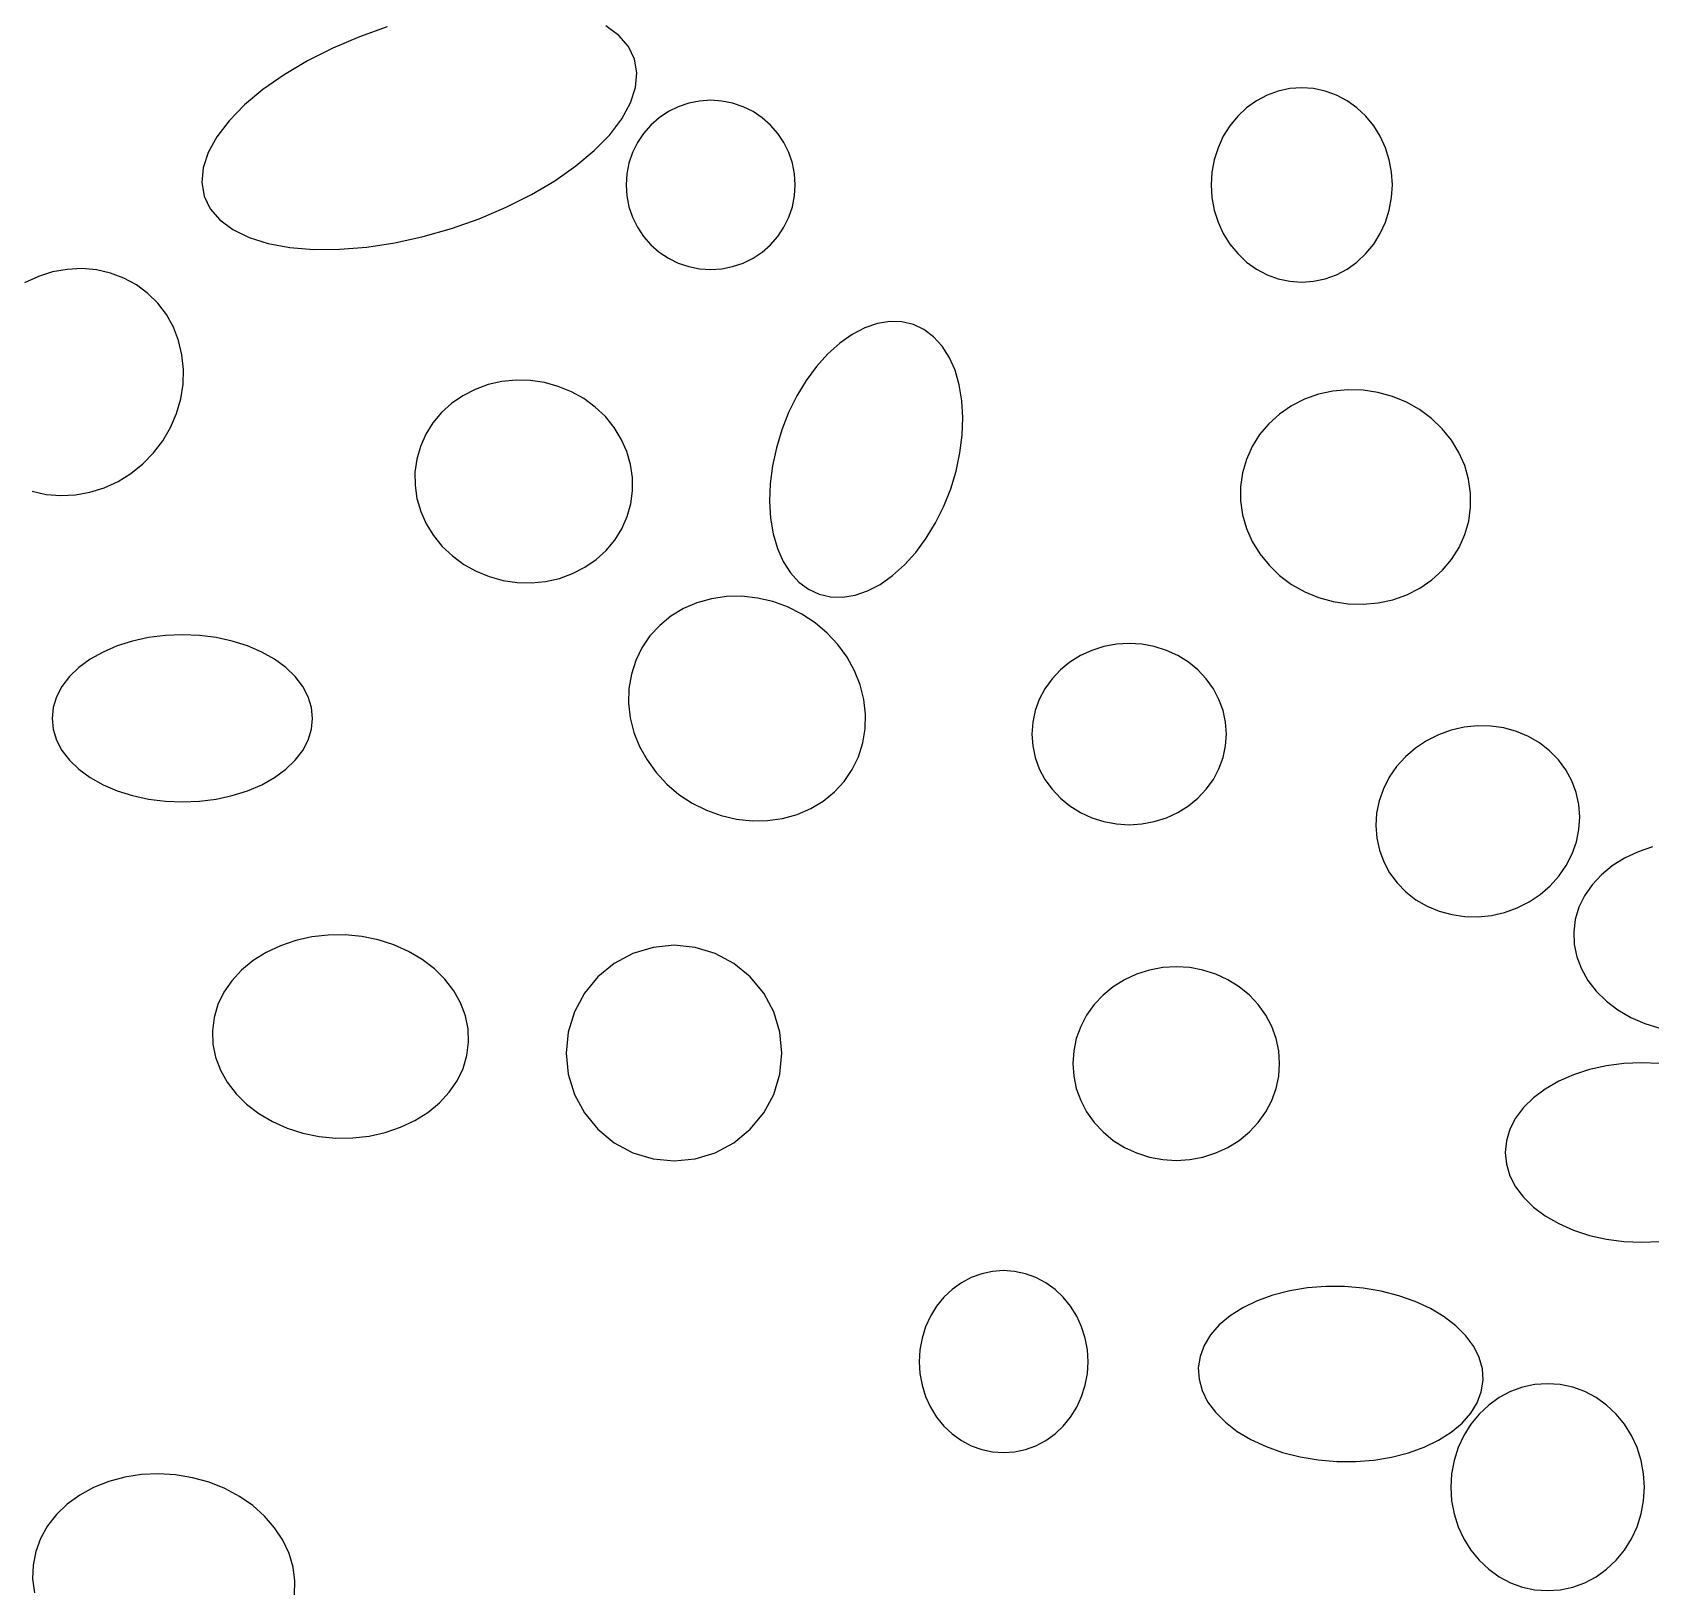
# Model space of a CAD drawing. Extents: x -1 to 217, y -22 to 302.
# Drawn here: x 134.44 to 144.26, y 44.23 to 53.69 of the extents above; entities that cross this region are included whole.
import ezdxf

# ---------------------------------------------------------------- set-up
doc = ezdxf.new("R2010")
doc.units = 0

msp = doc.modelspace()

# ---------------------------------------------------------------- linework, layer by layer
at = {"layer": 'CIRCLES'}
for p, q in [((138.2071, 48.14), (138.0843, 48.1027)), ((138.3348, 48.1525), (138.2071, 48.14)), ((138.4624, 48.14), (138.3348, 48.1525)), ((138.5852, 48.1027), (138.4624, 48.14)), ((137.9711, 48.0422), (137.8719, 47.9608)), ((138.0843, 48.1027), (137.9711, 48.0422)), ((138.6984, 48.0422), (138.5852, 48.1027)), ((138.7976, 47.9608), (138.6984, 48.0422)), ((137.8719, 47.9608), (137.7905, 47.8616)), ((138.879, 47.8616), (138.7976, 47.9608)), ((137.7905, 47.8616), (137.73, 47.7485)), ((138.9395, 47.7485), (138.879, 47.8616)), ((137.73, 47.7485), (137.6928, 47.6257)), ((138.9767, 47.6257), (138.9395, 47.7485)), ((137.6928, 47.6257), (137.6802, 47.498)), ((138.9893, 47.498), (138.9767, 47.6257)), ((137.6802, 47.498), (137.6928, 47.3703)), ((138.9767, 47.3703), (138.9893, 47.498)), ((137.6928, 47.3703), (137.73, 47.2475)), ((138.9395, 47.2475), (138.9767, 47.3703)), ((137.73, 47.2475), (137.7905, 47.1344)), ((138.879, 47.1344), (138.9395, 47.2475)), ((137.7905, 47.1344), (137.8719, 47.0352)), ((138.7976, 47.0352), (138.879, 47.1344)), ((137.8719, 47.0352), (137.9711, 46.9538)), ((137.9711, 46.9538), (138.0843, 46.8933)), ((138.5852, 46.8933), (138.6984, 46.9538)), ((138.6984, 46.9538), (138.7976, 47.0352)), ((138.0843, 46.8933), (138.2071, 46.856)), ((138.2071, 46.856), (138.3348, 46.8435)), ((138.3348, 46.8435), (138.4624, 46.856)), ((138.4624, 46.856), (138.5852, 46.8933))]:
    msp.add_line(p, q, dxfattribs=at)
at = {"layer": 'ELLIPSES'}
for p, q in [((138.0004, 53.6757), (137.9214, 53.734)), ((136.4254, 53.6678), (136.2628, 53.5988)), ((136.5943, 53.7273), (136.4254, 53.6678)), ((138.0587, 53.6078), (138.0004, 53.6757)), ((136.2628, 53.5988), (136.1092, 53.5216)), ((138.0953, 53.5315), (138.0587, 53.6078)), ((135.9672, 53.4374), (135.8393, 53.3477)), ((136.1092, 53.5216), (135.9672, 53.4374)), ((138.1096, 53.4481), (138.0953, 53.5315)), ((138.1012, 53.359), (138.1096, 53.4481)), ((135.8393, 53.3477), (135.7276, 53.254)), ((138.0704, 53.2658), (138.1012, 53.359)), ((142.0024, 53.3385), (141.9342, 53.3137)), ((142.0729, 53.3536), (142.0024, 53.3385)), ((142.1448, 53.3586), (142.0729, 53.3536)), ((142.2166, 53.3536), (142.1448, 53.3586)), ((142.2871, 53.3385), (142.2166, 53.3536)), ((142.3553, 53.3137), (142.2871, 53.3385)), ((135.7276, 53.254), (135.6341, 53.158)), ((138.0177, 53.17), (138.0704, 53.2658)), ((138.3604, 53.2431), (138.3001, 53.2134)), ((138.424, 53.2647), (138.3604, 53.2431)), ((138.4899, 53.2778), (138.424, 53.2647)), ((138.557, 53.2822), (138.4899, 53.2778)), ((138.6241, 53.2778), (138.557, 53.2822)), ((138.69, 53.2647), (138.6241, 53.2778)), ((138.7536, 53.2431), (138.69, 53.2647)), ((138.8139, 53.2134), (138.7536, 53.2431)), ((141.8697, 53.2796), (141.8098, 53.2367)), ((141.9342, 53.3137), (141.8697, 53.2796)), ((142.4198, 53.2796), (142.3553, 53.3137)), ((142.4797, 53.2367), (142.4198, 53.2796)), ((135.6341, 53.158), (135.5603, 53.0612)), ((137.944, 53.0732), (138.0177, 53.17)), ((138.2443, 53.176), (138.1938, 53.1317)), ((138.3001, 53.2134), (138.2443, 53.176)), ((138.8697, 53.176), (138.8139, 53.2134)), ((138.9202, 53.1317), (138.8697, 53.176)), ((141.7557, 53.1858), (141.7083, 53.1278)), ((141.8098, 53.2367), (141.7557, 53.1858)), ((142.5338, 53.1858), (142.4797, 53.2367)), ((142.5812, 53.1278), (142.5338, 53.1858)), ((135.5603, 53.0612), (135.5076, 52.9654)), ((137.8505, 52.9772), (137.944, 53.0732)), ((138.1495, 53.0812), (138.1121, 53.0254)), ((138.1938, 53.1317), (138.1495, 53.0812)), ((138.9645, 53.0812), (138.9202, 53.1317)), ((139.0019, 53.0254), (138.9645, 53.0812)), ((141.6683, 53.0636), (141.6365, 52.9943)), ((141.7083, 53.1278), (141.6683, 53.0636)), ((142.6212, 53.0636), (142.5812, 53.1278)), ((142.653, 52.9943), (142.6212, 53.0636)), ((135.5076, 52.9654), (135.4768, 52.8721)), ((137.7388, 52.8835), (137.8505, 52.9772)), ((138.0824, 52.9651), (138.0608, 52.9015)), ((138.1121, 53.0254), (138.0824, 52.9651)), ((139.0316, 52.9651), (139.0019, 53.0254)), ((139.0532, 52.9015), (139.0316, 52.9651)), ((141.6365, 52.9943), (141.6133, 52.9212)), ((142.6762, 52.9212), (142.653, 52.9943)), ((135.4768, 52.8721), (135.4685, 52.783)), ((137.6109, 52.7938), (137.7388, 52.8835)), ((138.0608, 52.9015), (138.0477, 52.8356)), ((139.0663, 52.8356), (139.0532, 52.9015)), ((141.5993, 52.8455), (141.5946, 52.7685)), ((141.6133, 52.9212), (141.5993, 52.8455)), ((142.6902, 52.8455), (142.6762, 52.9212)), ((142.6949, 52.7685), (142.6902, 52.8455)), ((135.4685, 52.783), (135.4827, 52.6996)), ((137.4689, 52.7096), (137.6109, 52.7938)), ((138.0477, 52.8356), (138.0433, 52.7685)), ((138.0433, 52.7685), (138.0477, 52.7014)), ((139.0707, 52.7685), (139.0663, 52.8356)), ((139.0663, 52.7014), (139.0707, 52.7685)), ((141.5946, 52.7685), (141.5993, 52.6915)), ((142.6902, 52.6915), (142.6949, 52.7685)), ((135.4827, 52.6996), (135.5193, 52.6234)), ((137.3153, 52.6324), (137.4689, 52.7096)), ((138.0477, 52.7014), (138.0608, 52.6355)), ((139.0532, 52.6355), (139.0663, 52.7014)), ((141.5993, 52.6915), (141.6133, 52.6158)), ((142.6762, 52.6158), (142.6902, 52.6915)), ((135.5193, 52.6234), (135.5776, 52.5555)), ((135.5776, 52.5555), (135.6567, 52.4972)), ((136.9838, 52.5039), (137.1527, 52.5634)), ((137.1527, 52.5634), (137.3153, 52.6324)), ((138.0608, 52.6355), (138.0824, 52.5719)), ((138.0824, 52.5719), (138.1121, 52.5116)), ((139.0019, 52.5116), (139.0316, 52.5719)), ((139.0316, 52.5719), (139.0532, 52.6355)), ((141.6133, 52.6158), (141.6365, 52.5427)), ((142.653, 52.5427), (142.6762, 52.6158)), ((135.6567, 52.4972), (135.7551, 52.4495)), ((136.6391, 52.4171), (136.8116, 52.4548)), ((136.8116, 52.4548), (136.9838, 52.5039)), ((138.1121, 52.5116), (138.1495, 52.4558)), ((138.1495, 52.4558), (138.1938, 52.4053)), ((138.9202, 52.4053), (138.9645, 52.4558)), ((138.9645, 52.4558), (139.0019, 52.5116)), ((141.6365, 52.5427), (141.6683, 52.4734)), ((141.6683, 52.4734), (141.7083, 52.4092)), ((142.5812, 52.4092), (142.6212, 52.4734)), ((142.6212, 52.4734), (142.653, 52.5427)), ((135.7551, 52.4495), (135.8712, 52.4132)), ((135.8712, 52.4132), (136.0031, 52.3889)), ((136.0031, 52.3889), (136.1483, 52.3771)), ((136.1483, 52.3771), (136.3046, 52.3779)), ((136.3046, 52.3779), (136.4691, 52.3913)), ((136.4691, 52.3913), (136.6391, 52.4171)), ((138.1938, 52.4053), (138.2443, 52.361)), ((138.2443, 52.361), (138.3001, 52.3236)), ((138.8139, 52.3236), (138.8697, 52.361)), ((138.8697, 52.361), (138.9202, 52.4053)), ((141.7083, 52.4092), (141.7557, 52.3512)), ((142.5338, 52.3512), (142.5812, 52.4092)), ((134.6514, 52.256), (134.5627, 52.24)), ((134.7405, 52.2602), (134.6514, 52.256)), ((134.8284, 52.2527), (134.7405, 52.2602)), ((138.3001, 52.3236), (138.3604, 52.2939)), ((138.3604, 52.2939), (138.424, 52.2723)), ((138.424, 52.2723), (138.4899, 52.2592)), ((138.4899, 52.2592), (138.557, 52.2548)), ((138.557, 52.2548), (138.6241, 52.2592)), ((138.6241, 52.2592), (138.69, 52.2723)), ((138.69, 52.2723), (138.7536, 52.2939)), ((138.7536, 52.2939), (138.8139, 52.3236)), ((141.7557, 52.3512), (141.8098, 52.3003)), ((141.8098, 52.3003), (141.8697, 52.2574)), ((141.8697, 52.2574), (141.9342, 52.2233)), ((142.3553, 52.2233), (142.4198, 52.2574)), ((142.4198, 52.2574), (142.4797, 52.3003)), ((142.4797, 52.3003), (142.5338, 52.3512)), ((134.476, 52.2125), (134.3927, 52.1741)), ((134.5627, 52.24), (134.476, 52.2125)), ((134.9138, 52.2335), (134.8284, 52.2527)), ((134.9951, 52.203), (134.9138, 52.2335)), ((135.071, 52.1617), (134.9951, 52.203)), ((135.1401, 52.1103), (135.071, 52.1617)), ((141.9342, 52.2233), (142.0024, 52.1985)), ((142.0024, 52.1985), (142.0729, 52.1834)), ((142.0729, 52.1834), (142.1448, 52.1784)), ((142.1448, 52.1784), (142.2166, 52.1834)), ((142.2166, 52.1834), (142.2871, 52.1985)), ((142.2871, 52.1985), (142.3553, 52.2233)), ((135.2012, 52.0496), (135.1401, 52.1103)), ((135.2534, 51.9808), (135.2012, 52.0496)), ((135.2957, 51.9049), (135.2534, 51.9808)), ((135.3274, 51.8234), (135.2957, 51.9049)), ((139.4926, 51.9009), (139.416, 51.8609)), ((139.5692, 51.9273), (139.4926, 51.9009)), ((139.6448, 51.9396), (139.5692, 51.9273)), ((139.7178, 51.9375), (139.6448, 51.9396)), ((139.7872, 51.9211), (139.7178, 51.9375)), ((139.8516, 51.8908), (139.7872, 51.9211)), ((139.9101, 51.8469), (139.8516, 51.8908)), ((135.348, 51.7375), (135.3274, 51.8234)), ((139.341, 51.8079), (139.2686, 51.7428)), ((139.416, 51.8609), (139.341, 51.8079)), ((139.9615, 51.7903), (139.9101, 51.8469)), ((140.0051, 51.7219), (139.9615, 51.7903)), ((135.357, 51.6488), (135.348, 51.7375)), ((139.2003, 51.6667), (139.1371, 51.581)), ((139.2686, 51.7428), (139.2003, 51.6667)), ((140.0401, 51.6429), (140.0051, 51.7219)), ((135.3544, 51.5587), (135.357, 51.6488)), ((137.2903, 51.575), (137.2068, 51.5562)), ((137.376, 51.5834), (137.2903, 51.575)), ((137.4626, 51.5813), (137.376, 51.5834)), ((137.5484, 51.5686), (137.4626, 51.5813)), ((137.6321, 51.5457), (137.5484, 51.5686)), ((139.1371, 51.581), (139.0801, 51.4871)), ((140.0658, 51.5547), (140.0401, 51.6429)), ((135.3403, 51.4689), (135.3544, 51.5587)), ((137.0523, 51.4889), (136.9839, 51.4416)), ((137.127, 51.5273), (137.0523, 51.4889)), ((137.2068, 51.5562), (137.127, 51.5273)), ((137.7123, 51.513), (137.6321, 51.5457)), ((137.7874, 51.4709), (137.7123, 51.513)), ((137.8564, 51.4202), (137.7874, 51.4709)), ((139.0801, 51.4871), (139.0303, 51.3866)), ((140.0819, 51.4587), (140.0658, 51.5547)), ((142.2458, 51.4973), (142.1613, 51.4671)), ((142.3342, 51.5168), (142.2458, 51.4973)), ((142.425, 51.5253), (142.3342, 51.5168)), ((142.5165, 51.5227), (142.425, 51.5253)), ((142.6073, 51.509), (142.5165, 51.5227)), ((142.6957, 51.4844), (142.6073, 51.509)), ((142.7803, 51.4494), (142.6957, 51.4844)), ((135.2782, 51.2959), (135.3147, 51.3808)), ((135.3147, 51.3808), (135.3403, 51.4689)), ((136.923, 51.3861), (136.8706, 51.3235)), ((136.9839, 51.4416), (136.923, 51.3861)), ((137.9179, 51.3617), (137.8564, 51.4202)), ((139.0303, 51.3866), (138.9886, 51.2812)), ((140.088, 51.3567), (140.0819, 51.4587)), ((142.0095, 51.3769), (141.9449, 51.3185)), ((142.0821, 51.4267), (142.0095, 51.3769)), ((142.1613, 51.4671), (142.0821, 51.4267)), ((142.8596, 51.4045), (142.7803, 51.4494)), ((142.9323, 51.3505), (142.8596, 51.4045)), ((135.2314, 51.2158), (135.2782, 51.2959)), ((136.8706, 51.3235), (136.8277, 51.2549)), ((137.9709, 51.2965), (137.9179, 51.3617)), ((138.0146, 51.2257), (137.9709, 51.2965)), ((138.9886, 51.2812), (138.9556, 51.1728)), ((140.0841, 51.2502), (140.088, 51.3567)), ((141.9449, 51.3185), (141.8892, 51.2525)), ((142.9971, 51.2884), (142.9323, 51.3505)), ((143.0529, 51.2192), (142.9971, 51.2884)), ((135.1751, 51.1418), (135.2314, 51.2158)), ((136.795, 51.1813), (136.773, 51.104)), ((136.8277, 51.2549), (136.795, 51.1813)), ((138.0481, 51.1505), (138.0146, 51.2257)), ((140.0703, 51.1413), (140.0841, 51.2502)), ((141.8436, 51.18), (141.8086, 51.1022)), ((141.8892, 51.2525), (141.8436, 51.18)), ((143.0987, 51.1441), (143.0529, 51.2192)), ((135.1103, 51.0751), (135.1751, 51.1418)), ((136.773, 51.104), (136.7622, 51.0245)), ((138.0709, 51.0722), (138.0481, 51.1505)), ((138.9556, 51.1728), (138.932, 51.0632)), ((140.0466, 51.0316), (140.0703, 51.1413)), ((141.8086, 51.1022), (141.785, 51.0206)), ((143.1339, 51.0643), (143.0987, 51.1441)), ((134.9596, 50.9681), (135.0381, 51.0168)), ((135.0381, 51.0168), (135.1103, 51.0751)), ((136.7622, 51.0245), (136.7626, 50.944)), ((138.0826, 50.9921), (138.0709, 51.0722)), ((138.0831, 50.9115), (138.0826, 50.9921)), ((138.932, 51.0632), (138.9182, 50.9542)), ((140.0137, 50.9232), (140.0466, 51.0316)), ((141.785, 51.0206), (141.7732, 50.9364)), ((143.1576, 50.9813), (143.1339, 51.0643)), ((143.1697, 50.8965), (143.1576, 50.9813)), ((134.4385, 50.9087), (134.5239, 50.8895)), ((134.5239, 50.8895), (134.6119, 50.882)), ((134.6119, 50.882), (134.7009, 50.8863)), ((134.7009, 50.8863), (134.7896, 50.9023)), ((134.7896, 50.9023), (134.8763, 50.9297)), ((134.8763, 50.9297), (134.9596, 50.9681)), ((136.7626, 50.944), (136.7744, 50.8638)), ((138.0722, 50.832), (138.0831, 50.9115)), ((138.9182, 50.9542), (138.9143, 50.8478)), ((139.972, 50.8179), (140.0137, 50.9232)), ((141.7732, 50.9364), (141.7733, 50.8512)), ((143.1698, 50.8112), (143.1697, 50.8965)), ((136.7744, 50.8638), (136.7972, 50.7855)), ((136.7972, 50.7855), (136.8307, 50.7103)), ((138.0502, 50.7547), (138.0722, 50.832)), ((138.9143, 50.8478), (138.9204, 50.7457)), ((139.9222, 50.7174), (139.972, 50.8179)), ((141.7733, 50.8512), (141.7853, 50.7663)), ((143.1579, 50.7271), (143.1698, 50.8112)), ((136.8307, 50.7103), (136.8744, 50.6395)), ((138.0175, 50.6811), (138.0502, 50.7547)), ((138.9204, 50.7457), (138.9365, 50.6497)), ((139.8652, 50.6234), (139.9222, 50.7174)), ((141.7853, 50.7663), (141.8091, 50.6833)), ((143.1343, 50.6454), (143.1579, 50.7271)), ((136.8744, 50.6395), (136.9274, 50.5743)), ((137.9223, 50.5499), (137.9746, 50.6125)), ((137.9746, 50.6125), (138.0175, 50.6811)), ((138.9365, 50.6497), (138.9622, 50.5615)), ((139.802, 50.5377), (139.8652, 50.6234)), ((141.8091, 50.6833), (141.8442, 50.6036)), ((141.8442, 50.6036), (141.8901, 50.5284)), ((143.0994, 50.5677), (143.1343, 50.6454)), ((136.9274, 50.5743), (136.9889, 50.5159)), ((136.9889, 50.5159), (137.0578, 50.4651)), ((137.793, 50.4471), (137.8614, 50.4944)), ((137.8614, 50.4944), (137.9223, 50.5499)), ((138.9622, 50.5615), (138.9972, 50.4825)), ((139.7337, 50.4617), (139.802, 50.5377)), ((141.8901, 50.5284), (141.9459, 50.4592)), ((142.9981, 50.4291), (143.0537, 50.4952)), ((143.0537, 50.4952), (143.0994, 50.5677)), ((137.0578, 50.4651), (137.133, 50.423)), ((137.133, 50.423), (137.2131, 50.3903)), ((137.2131, 50.3903), (137.2968, 50.3674)), ((137.6385, 50.3798), (137.7183, 50.4087)), ((137.7183, 50.4087), (137.793, 50.4471)), ((138.9972, 50.4825), (139.0408, 50.4141)), ((139.0408, 50.4141), (139.0922, 50.3575)), ((139.5863, 50.3436), (139.6613, 50.3966)), ((139.6613, 50.3966), (139.7337, 50.4617)), ((141.9459, 50.4592), (142.0106, 50.3971)), ((142.0106, 50.3971), (142.0833, 50.3431)), ((142.9334, 50.3707), (142.9981, 50.4291)), ((137.2968, 50.3674), (137.3827, 50.3547)), ((137.3827, 50.3547), (137.4693, 50.3526)), ((137.4693, 50.3526), (137.555, 50.361)), ((137.555, 50.361), (137.6385, 50.3798)), ((139.0922, 50.3575), (139.1507, 50.3137)), ((139.1507, 50.3137), (139.2151, 50.2833)), ((139.433, 50.2771), (139.5097, 50.3035)), ((139.5097, 50.3035), (139.5863, 50.3436)), ((142.0833, 50.3431), (142.1626, 50.2983)), ((142.1626, 50.2983), (142.2472, 50.2632)), ((142.7816, 50.2806), (142.8609, 50.3209)), ((142.8609, 50.3209), (142.9334, 50.3707)), ((138.3914, 50.1963), (138.3155, 50.1504)), ((138.4739, 50.2318), (138.3914, 50.1963)), ((138.5616, 50.2563), (138.4739, 50.2318)), ((138.6531, 50.2694), (138.5616, 50.2563)), ((138.7466, 50.2709), (138.6531, 50.2694)), ((138.8407, 50.2607), (138.7466, 50.2709)), ((138.9337, 50.239), (138.8407, 50.2607)), ((139.024, 50.2062), (138.9337, 50.239)), ((139.1101, 50.1629), (139.024, 50.2062)), ((139.2151, 50.2833), (139.2845, 50.2669)), ((139.2845, 50.2669), (139.3575, 50.2649)), ((139.3575, 50.2649), (139.433, 50.2771)), ((142.2472, 50.2632), (142.3357, 50.2386)), ((142.3357, 50.2386), (142.4264, 50.2249)), ((142.4264, 50.2249), (142.518, 50.2223)), ((142.518, 50.2223), (142.6087, 50.2308)), ((142.6087, 50.2308), (142.6971, 50.2504)), ((142.6971, 50.2504), (142.7816, 50.2806)), ((138.3155, 50.1504), (138.2475, 50.0948)), ((139.1906, 50.1097), (139.1101, 50.1629)), ((139.2639, 50.0476), (139.1906, 50.1097)), ((135.0476, 49.999), (134.9548, 49.9696)), ((135.1456, 50.0203), (135.0476, 49.999)), ((135.247, 50.0333), (135.1456, 50.0203)), ((135.3502, 50.0376), (135.247, 50.0333)), ((135.4535, 50.0333), (135.3502, 50.0376)), ((135.5549, 50.0203), (135.4535, 50.0333)), ((135.6529, 49.999), (135.5549, 50.0203)), ((135.7457, 49.9696), (135.6529, 49.999)), ((138.1885, 50.0307), (138.1397, 49.959)), ((138.2475, 50.0948), (138.1885, 50.0307)), ((139.329, 49.9777), (139.2639, 50.0476)), ((134.8688, 49.9327), (134.791, 49.889)), ((134.9548, 49.9696), (134.8688, 49.9327)), ((135.8317, 49.9327), (135.7457, 49.9696)), ((135.9095, 49.889), (135.8317, 49.9327)), ((138.1397, 49.959), (138.1017, 49.8809)), ((139.3846, 49.9011), (139.329, 49.9777)), ((139.4298, 49.8192), (139.3846, 49.9011)), ((140.8019, 49.9112), (140.7377, 49.8712)), ((140.8712, 49.943), (140.8019, 49.9112)), ((140.9443, 49.9662), (140.8712, 49.943)), ((141.02, 49.9802), (140.9443, 49.9662)), ((141.097, 49.9849), (141.02, 49.9802)), ((141.174, 49.9802), (141.097, 49.9849)), ((141.2497, 49.9662), (141.174, 49.9802)), ((141.3228, 49.943), (141.2497, 49.9662)), ((141.3921, 49.9112), (141.3228, 49.943)), ((141.4563, 49.8712), (141.3921, 49.9112)), ((134.7228, 49.839), (134.6653, 49.7838)), ((134.791, 49.889), (134.7228, 49.839)), ((135.9777, 49.839), (135.9095, 49.889)), ((136.0352, 49.7838), (135.9777, 49.839)), ((138.1017, 49.8809), (138.0754, 49.7979)), ((139.4639, 49.7334), (139.4298, 49.8192)), ((140.6797, 49.8238), (140.6288, 49.7697)), ((140.7377, 49.8712), (140.6797, 49.8238)), ((141.5143, 49.8238), (141.4563, 49.8712)), ((141.5652, 49.7697), (141.5143, 49.8238)), ((134.6196, 49.7243), (134.5863, 49.6614)), ((134.6653, 49.7838), (134.6196, 49.7243)), ((136.0809, 49.7243), (136.0352, 49.7838)), ((136.1142, 49.6614), (136.0809, 49.7243)), ((138.061, 49.7113), (138.0589, 49.6226)), ((138.0754, 49.7979), (138.061, 49.7113)), ((139.4862, 49.6451), (139.4639, 49.7334)), ((140.5859, 49.7098), (140.5518, 49.6453)), ((140.6288, 49.7697), (140.5859, 49.7098)), ((141.6081, 49.7098), (141.5652, 49.7697)), ((141.6422, 49.6453), (141.6081, 49.7098)), ((134.5863, 49.6614), (134.5661, 49.5963)), ((136.1344, 49.5963), (136.1142, 49.6614)), ((138.0589, 49.6226), (138.0691, 49.5334)), ((139.4964, 49.5558), (139.4862, 49.6451)), ((140.5518, 49.6453), (140.527, 49.5771)), ((141.667, 49.5771), (141.6422, 49.6453)), ((134.5661, 49.5963), (134.5594, 49.53)), ((134.5594, 49.53), (134.5661, 49.4637)), ((136.1411, 49.53), (136.1344, 49.5963)), ((136.1344, 49.4637), (136.1411, 49.53)), ((138.0691, 49.5334), (138.0914, 49.445)), ((139.4943, 49.4671), (139.4964, 49.5558)), ((140.5119, 49.5066), (140.5069, 49.4348)), ((140.527, 49.5771), (140.5119, 49.5066)), ((141.6821, 49.5066), (141.667, 49.5771)), ((141.6871, 49.4348), (141.6821, 49.5066)), ((134.5661, 49.4637), (134.5863, 49.3986)), ((136.1142, 49.3986), (136.1344, 49.4637)), ((138.0914, 49.445), (138.1255, 49.3592)), ((139.4799, 49.3805), (139.4943, 49.4671)), ((140.5069, 49.4348), (140.5119, 49.3629)), ((141.6821, 49.3629), (141.6871, 49.4348)), ((142.9743, 49.4308), (142.9018, 49.3942)), ((143.0509, 49.4583), (142.9743, 49.4308)), ((143.1302, 49.4765), (143.0509, 49.4583)), ((143.211, 49.4848), (143.1302, 49.4765)), ((143.2919, 49.4832), (143.211, 49.4848)), ((143.3713, 49.4718), (143.2919, 49.4832)), ((143.4481, 49.4506), (143.3713, 49.4718)), ((143.5208, 49.4201), (143.4481, 49.4506)), ((143.5883, 49.3808), (143.5208, 49.4201)), ((134.5863, 49.3986), (134.6196, 49.3357)), ((134.6196, 49.3357), (134.6653, 49.2762)), ((136.0352, 49.2762), (136.0809, 49.3357)), ((136.0809, 49.3357), (136.1142, 49.3986)), ((138.1255, 49.3592), (138.1707, 49.2773)), ((139.4536, 49.2975), (139.4799, 49.3805)), ((140.5119, 49.3629), (140.527, 49.2924)), ((141.667, 49.2924), (141.6821, 49.3629)), ((142.8346, 49.3492), (142.7739, 49.2967)), ((142.9018, 49.3942), (142.8346, 49.3492)), ((143.6494, 49.3334), (143.5883, 49.3808)), ((143.703, 49.2786), (143.6494, 49.3334)), ((134.6653, 49.2762), (134.7228, 49.221)), ((134.7228, 49.221), (134.791, 49.171)), ((135.9095, 49.171), (135.9777, 49.221)), ((135.9777, 49.221), (136.0352, 49.2762)), ((138.1707, 49.2773), (138.2263, 49.2007)), ((139.3668, 49.1477), (139.4156, 49.2194)), ((139.4156, 49.2194), (139.4536, 49.2975)), ((140.527, 49.2924), (140.5518, 49.2242)), ((140.5518, 49.2242), (140.5859, 49.1597)), ((141.6081, 49.1597), (141.6422, 49.2242)), ((141.6422, 49.2242), (141.667, 49.2924)), ((142.7207, 49.2374), (142.6759, 49.1725)), ((142.7739, 49.2967), (142.7207, 49.2374)), ((143.7482, 49.2174), (143.703, 49.2786)), ((143.7842, 49.1509), (143.7482, 49.2174)), ((134.791, 49.171), (134.8688, 49.1273)), ((134.8688, 49.1273), (134.9548, 49.0904)), ((135.7457, 49.0904), (135.8317, 49.1273)), ((135.8317, 49.1273), (135.9095, 49.171)), ((138.2263, 49.2007), (138.2914, 49.1308)), ((138.2914, 49.1308), (138.3647, 49.0687)), ((139.3078, 49.0836), (139.3668, 49.1477)), ((140.5859, 49.1597), (140.6288, 49.0998)), ((141.5652, 49.0998), (141.6081, 49.1597)), ((142.6759, 49.1725), (142.6404, 49.103)), ((143.8105, 49.0802), (143.7842, 49.1509)), ((134.9548, 49.0904), (135.0476, 49.061)), ((135.0476, 49.061), (135.1456, 49.0397)), ((135.1456, 49.0397), (135.247, 49.0267)), ((135.247, 49.0267), (135.3502, 49.0224)), ((135.3502, 49.0224), (135.4535, 49.0267)), ((135.4535, 49.0267), (135.5549, 49.0397)), ((135.5549, 49.0397), (135.6529, 49.061)), ((135.6529, 49.061), (135.7457, 49.0904)), ((138.3647, 49.0687), (138.4452, 49.0156)), ((138.4452, 49.0156), (138.5313, 48.9722)), ((139.1639, 48.9822), (139.2398, 49.0281)), ((139.2398, 49.0281), (139.3078, 49.0836)), ((140.6288, 49.0998), (140.6797, 49.0457)), ((140.6797, 49.0457), (140.7377, 48.9983)), ((141.4563, 48.9983), (141.5143, 49.0457)), ((141.5143, 49.0457), (141.5652, 49.0998)), ((142.6146, 49.0301), (142.599, 48.955)), ((142.6404, 49.103), (142.6146, 49.0301)), ((143.8265, 49.0065), (143.8105, 49.0802)), ((138.5313, 48.9722), (138.6216, 48.9394)), ((138.6216, 48.9394), (138.7146, 48.9177)), ((138.7146, 48.9177), (138.8087, 48.9075)), ((138.9022, 48.909), (138.9937, 48.9221)), ((138.9937, 48.9221), (139.0814, 48.9466)), ((139.0814, 48.9466), (139.1639, 48.9822)), ((140.7377, 48.9983), (140.8019, 48.9583)), ((140.8019, 48.9583), (140.8712, 48.9265)), ((140.8712, 48.9265), (140.9443, 48.9033)), ((141.2497, 48.9033), (141.3228, 48.9265)), ((141.3228, 48.9265), (141.3921, 48.9583)), ((141.3921, 48.9583), (141.4563, 48.9983)), ((142.599, 48.955), (142.594, 48.8791)), ((143.8321, 48.931), (143.8265, 49.0065)), ((143.8271, 48.8551), (143.8321, 48.931)), ((138.8087, 48.9075), (138.9022, 48.909)), ((140.9443, 48.9033), (141.02, 48.8893)), ((141.02, 48.8893), (141.097, 48.8846)), ((141.097, 48.8846), (141.174, 48.8893)), ((141.174, 48.8893), (141.2497, 48.9033)), ((142.594, 48.8791), (142.5996, 48.8037)), ((143.8115, 48.7801), (143.8271, 48.8551)), ((142.5996, 48.8037), (142.6156, 48.73)), ((142.6156, 48.73), (142.6419, 48.6592)), ((143.7858, 48.7072), (143.8115, 48.7801)), ((144.1865, 48.7207), (144.1044, 48.682)), ((144.2746, 48.7505), (144.1865, 48.7207)), ((142.6419, 48.6592), (142.678, 48.5927)), ((143.7054, 48.5727), (143.7502, 48.6377)), ((143.7502, 48.6377), (143.7858, 48.7072)), ((144.0296, 48.635), (143.9634, 48.5807)), ((144.1044, 48.682), (144.0296, 48.635)), ((142.678, 48.5927), (142.7232, 48.5316)), ((142.7232, 48.5316), (142.7768, 48.4768)), ((143.6522, 48.5135), (143.7054, 48.5727)), ((143.9634, 48.5807), (143.907, 48.5199)), ((142.7768, 48.4768), (142.8378, 48.4293)), ((142.8378, 48.4293), (142.9053, 48.39)), ((143.5243, 48.416), (143.5915, 48.4609)), ((143.5915, 48.4609), (143.6522, 48.5135)), ((143.8613, 48.4536), (143.8271, 48.383)), ((143.907, 48.5199), (143.8613, 48.4536)), ((142.9053, 48.39), (142.978, 48.3595)), ((142.978, 48.3595), (143.0548, 48.3384)), ((143.0548, 48.3384), (143.1343, 48.3269)), ((143.1343, 48.3269), (143.2151, 48.3253)), ((143.2151, 48.3253), (143.2959, 48.3337)), ((143.2959, 48.3337), (143.3752, 48.3518)), ((143.3752, 48.3518), (143.4518, 48.3794)), ((143.4518, 48.3794), (143.5243, 48.416)), ((143.8271, 48.383), (143.805, 48.3093)), ((143.805, 48.3093), (143.7954, 48.2337)), ((143.7954, 48.2337), (143.7984, 48.1576)), ((135.9452, 48.15), (135.8585, 48.109)), ((136.038, 48.1816), (135.9452, 48.15)), ((136.1356, 48.2032), (136.038, 48.1816)), ((136.2361, 48.2144), (136.1356, 48.2032)), ((136.3378, 48.2151), (136.2361, 48.2144)), ((136.4391, 48.2052), (136.3378, 48.2151)), ((136.5382, 48.185), (136.4391, 48.2052)), ((136.6334, 48.1548), (136.5382, 48.185)), ((136.7231, 48.115), (136.6334, 48.1548)), ((143.7984, 48.1576), (143.8139, 48.0822)), ((135.7797, 48.0593), (135.7098, 48.0017)), ((135.8585, 48.109), (135.7797, 48.0593)), ((136.8056, 48.0664), (136.7231, 48.115)), ((136.8798, 48.0098), (136.8056, 48.0664)), ((143.8139, 48.0822), (143.8418, 48.0089)), ((135.6503, 47.9372), (135.602, 47.8669)), ((135.7098, 48.0017), (135.6503, 47.9372)), ((136.9441, 47.9461), (136.8798, 48.0098)), ((136.9976, 47.8765), (136.9441, 47.9461)), ((141.0689, 47.9434), (141.0006, 47.9007)), ((141.1425, 47.9774), (141.0689, 47.9434)), ((141.2203, 48.0021), (141.1425, 47.9774)), ((141.3008, 48.0171), (141.2203, 48.0021)), ((141.3828, 48.0222), (141.3008, 48.0171)), ((141.4647, 48.0171), (141.3828, 48.0222)), ((141.5452, 48.0021), (141.4647, 48.0171)), ((141.623, 47.9774), (141.5452, 48.0021)), ((141.6966, 47.9434), (141.623, 47.9774)), ((141.7649, 47.9007), (141.6966, 47.9434)), ((143.8418, 48.0089), (143.8815, 47.9389)), ((143.8815, 47.9389), (143.9324, 47.8733)), ((135.602, 47.8669), (135.5659, 47.7921)), ((137.0394, 47.8022), (136.9976, 47.8765)), ((140.9388, 47.85), (140.8847, 47.7922)), ((141.0006, 47.9007), (140.9388, 47.85)), ((141.8267, 47.85), (141.7649, 47.9007)), ((141.8808, 47.7922), (141.8267, 47.85)), ((143.9324, 47.8733), (143.9936, 47.8134)), ((135.5659, 47.7921), (135.5425, 47.7139)), ((137.0686, 47.7244), (137.0394, 47.8022)), ((140.8847, 47.7922), (140.8391, 47.7283)), ((141.9264, 47.7283), (141.8808, 47.7922)), ((143.9936, 47.8134), (144.064, 47.7601)), ((144.064, 47.7601), (144.1424, 47.7143)), ((135.5425, 47.7139), (135.5322, 47.6337)), ((137.0849, 47.6444), (137.0686, 47.7244)), ((137.088, 47.5636), (137.0849, 47.6444)), ((140.8028, 47.6594), (140.7764, 47.5866)), ((140.8391, 47.7283), (140.8028, 47.6594)), ((141.9627, 47.6594), (141.9264, 47.7283)), ((141.9891, 47.5866), (141.9627, 47.6594)), ((144.1424, 47.7143), (144.2275, 47.6769)), ((144.2275, 47.6769), (144.3179, 47.6485)), ((135.5322, 47.6337), (135.5352, 47.553)), ((135.5352, 47.553), (135.5515, 47.473)), ((137.0777, 47.4835), (137.088, 47.5636)), ((140.7764, 47.5866), (140.7603, 47.5112)), ((142.0052, 47.5112), (141.9891, 47.5866)), ((135.5515, 47.473), (135.5808, 47.3952)), ((137.0543, 47.4053), (137.0777, 47.4835)), ((140.7603, 47.5112), (140.755, 47.4345)), ((142.0105, 47.4345), (142.0052, 47.5112)), ((135.5808, 47.3952), (135.6225, 47.3208)), ((137.0181, 47.3304), (137.0543, 47.4053)), ((140.755, 47.4345), (140.7603, 47.3578)), ((140.7603, 47.3578), (140.7764, 47.2824)), ((141.9891, 47.2824), (142.0052, 47.3578)), ((142.0052, 47.3578), (142.0105, 47.4345)), ((143.7942, 47.3665), (143.7041, 47.3269)), ((143.8914, 47.398), (143.7942, 47.3665)), ((143.994, 47.4209), (143.8914, 47.398)), ((144.1003, 47.4348), (143.994, 47.4209)), ((144.2085, 47.4395), (144.1003, 47.4348)), ((144.3167, 47.4348), (144.2085, 47.4395)), ((135.6225, 47.3208), (135.676, 47.2512)), ((135.676, 47.2512), (135.7404, 47.1876)), ((136.9103, 47.1956), (136.9699, 47.2601)), ((136.9699, 47.2601), (137.0181, 47.3304)), ((140.7764, 47.2824), (140.8028, 47.2096)), ((141.9627, 47.2096), (141.9891, 47.2824)), ((143.6226, 47.2799), (143.5511, 47.2264)), ((143.7041, 47.3269), (143.6226, 47.2799)), ((135.7404, 47.1876), (135.8145, 47.131)), ((136.8405, 47.138), (136.9103, 47.1956)), ((140.8028, 47.2096), (140.8391, 47.1407)), ((141.9264, 47.1407), (141.9627, 47.2096)), ((143.4909, 47.1671), (143.443, 47.1032)), ((143.5511, 47.2264), (143.4909, 47.1671)), ((135.8145, 47.131), (135.8971, 47.0824)), ((135.8971, 47.0824), (135.9867, 47.0426)), ((136.675, 47.0473), (136.7616, 47.0883)), ((136.7616, 47.0883), (136.8405, 47.138)), ((140.8391, 47.1407), (140.8847, 47.0768)), ((140.8847, 47.0768), (140.9388, 47.019)), ((141.8267, 47.019), (141.8808, 47.0768)), ((141.8808, 47.0768), (141.9264, 47.1407)), ((143.443, 47.1032), (143.4081, 47.0357)), ((135.9867, 47.0426), (136.0819, 47.0123)), ((136.0819, 47.0123), (136.181, 46.9921)), ((136.181, 46.9921), (136.2823, 46.9822)), ((136.2823, 46.9822), (136.3841, 46.9829)), ((136.3841, 46.9829), (136.4846, 46.9942)), ((136.4846, 46.9942), (136.5821, 47.0158)), ((136.5821, 47.0158), (136.675, 47.0473)), ((140.9388, 47.019), (141.0006, 46.9683)), ((141.0006, 46.9683), (141.0689, 46.9256)), ((141.6966, 46.9256), (141.7649, 46.9683)), ((141.7649, 46.9683), (141.8267, 47.019)), ((143.387, 46.9659), (143.3799, 46.8948)), ((143.4081, 47.0357), (143.387, 46.9659)), ((141.0689, 46.9256), (141.1425, 46.8916)), ((141.1425, 46.8916), (141.2203, 46.8669)), ((141.2203, 46.8669), (141.3008, 46.8519)), ((141.4647, 46.8519), (141.5452, 46.8669)), ((141.5452, 46.8669), (141.623, 46.8916)), ((141.623, 46.8916), (141.6966, 46.9256)), ((143.3799, 46.8948), (143.387, 46.8236)), ((141.3008, 46.8519), (141.3828, 46.8468)), ((141.3828, 46.8468), (141.4647, 46.8519)), ((143.387, 46.8236), (143.4081, 46.7538)), ((143.4081, 46.7538), (143.443, 46.6863)), ((143.443, 46.6863), (143.4909, 46.6224)), ((143.4909, 46.6224), (143.5511, 46.5631)), ((143.5511, 46.5631), (143.6226, 46.5096)), ((143.6226, 46.5096), (143.7041, 46.4626)), ((143.7041, 46.4626), (143.7942, 46.423)), ((143.7942, 46.423), (143.8914, 46.3915)), ((143.8914, 46.3915), (143.994, 46.3686)), ((143.994, 46.3686), (144.1003, 46.3547)), ((144.1003, 46.3547), (144.2085, 46.35)), ((144.2085, 46.35), (144.3167, 46.3547)), ((140.2681, 46.1725), (140.2023, 46.1584)), ((140.335, 46.1772), (140.2681, 46.1725)), ((140.4019, 46.1725), (140.335, 46.1772)), ((140.4677, 46.1584), (140.4019, 46.1725)), ((140.0787, 46.1032), (140.0229, 46.0631)), ((140.1388, 46.1352), (140.0787, 46.1032)), ((140.2023, 46.1584), (140.1388, 46.1352)), ((140.5312, 46.1352), (140.4677, 46.1584)), ((140.5913, 46.1032), (140.5312, 46.1352)), ((140.6471, 46.0631), (140.5913, 46.1032)), ((142.1798, 46.072), (142.0718, 46.0544)), ((142.2913, 46.0806), (142.1798, 46.072)), ((142.4043, 46.0802), (142.2913, 46.0806)), ((142.5169, 46.0707), (142.4043, 46.0802)), ((142.6272, 46.0522), (142.5169, 46.0707)), ((139.9725, 46.0154), (139.9283, 45.9611)), ((140.0229, 46.0631), (139.9725, 46.0154)), ((140.6975, 46.0154), (140.6471, 46.0631)), ((140.7417, 45.9611), (140.6975, 46.0154)), ((141.8734, 45.9938), (141.7864, 45.9517)), ((141.9691, 46.0282), (141.8734, 45.9938)), ((142.0718, 46.0544), (141.9691, 46.0282)), ((142.7332, 46.0252), (142.6272, 46.0522)), ((142.8333, 45.99), (142.7332, 46.0252)), ((142.9256, 45.9473), (142.8333, 45.99)), ((139.891, 45.901), (139.8614, 45.8362)), ((139.9283, 45.9611), (139.891, 45.901)), ((140.779, 45.901), (140.7417, 45.9611)), ((140.8086, 45.8362), (140.779, 45.901)), ((141.7095, 45.9028), (141.6442, 45.8479)), ((141.7864, 45.9517), (141.7095, 45.9028)), ((143.0085, 45.8978), (142.9256, 45.9473)), ((143.0808, 45.8423), (143.0085, 45.8978)), ((139.8614, 45.8362), (139.8398, 45.7677)), ((140.8302, 45.7677), (140.8086, 45.8362)), ((141.5914, 45.7879), (141.5522, 45.7237)), ((141.6442, 45.8479), (141.5914, 45.7879)), ((143.141, 45.7818), (143.0808, 45.8423)), ((143.1883, 45.7174), (143.141, 45.7818)), ((139.8267, 45.6969), (139.8223, 45.6247)), ((139.8398, 45.7677), (139.8267, 45.6969)), ((140.8433, 45.6969), (140.8302, 45.7677)), ((140.8477, 45.6247), (140.8433, 45.6969)), ((141.5522, 45.7237), (141.5271, 45.6566)), ((143.2217, 45.6501), (143.1883, 45.7174)), ((139.8223, 45.6247), (139.8267, 45.5526)), ((140.8433, 45.5526), (140.8477, 45.6247)), ((141.5271, 45.6566), (141.5167, 45.5877)), ((141.5167, 45.5877), (141.521, 45.5181)), ((143.2408, 45.581), (143.2217, 45.6501)), ((143.2451, 45.5114), (143.2408, 45.581)), ((139.8267, 45.5526), (139.8398, 45.4818)), ((139.8398, 45.4818), (139.8614, 45.4133)), ((140.8086, 45.4133), (140.8302, 45.4818)), ((140.8302, 45.4818), (140.8433, 45.5526)), ((141.521, 45.5181), (141.5401, 45.4491)), ((143.2346, 45.4425), (143.2451, 45.5114)), ((143.5603, 45.4852), (143.4849, 45.4691)), ((143.637, 45.4905), (143.5603, 45.4852)), ((143.7137, 45.4852), (143.637, 45.4905)), ((143.7891, 45.4691), (143.7137, 45.4852)), ((139.8614, 45.4133), (139.891, 45.3485)), ((140.779, 45.3485), (140.8086, 45.4133)), ((141.5401, 45.4491), (141.5735, 45.3817)), ((141.5735, 45.3817), (141.6208, 45.3173)), ((143.2096, 45.3754), (143.2346, 45.4425)), ((143.3432, 45.4064), (143.2793, 45.3608)), ((143.4121, 45.4427), (143.3432, 45.4064)), ((143.4849, 45.4691), (143.4121, 45.4427)), ((143.8619, 45.4427), (143.7891, 45.4691)), ((143.9308, 45.4064), (143.8619, 45.4427)), ((143.9947, 45.3608), (143.9308, 45.4064)), ((139.891, 45.3485), (139.9283, 45.2884)), ((139.9283, 45.2884), (139.9725, 45.2341)), ((140.6975, 45.2341), (140.7417, 45.2884)), ((140.7417, 45.2884), (140.779, 45.3485)), ((141.6208, 45.3173), (141.681, 45.2568)), ((143.1176, 45.2512), (143.1704, 45.3113)), ((143.1704, 45.3113), (143.2096, 45.3754)), ((143.2215, 45.3067), (143.1708, 45.2449)), ((143.2793, 45.3608), (143.2215, 45.3067)), ((144.0525, 45.3067), (143.9947, 45.3608)), ((144.1032, 45.2449), (144.0525, 45.3067)), ((139.9725, 45.2341), (140.0229, 45.1864)), ((140.0229, 45.1864), (140.0787, 45.1463)), ((140.5913, 45.1463), (140.6471, 45.1864)), ((140.6471, 45.1864), (140.6975, 45.2341)), ((141.681, 45.2568), (141.7532, 45.2013)), ((141.7532, 45.2013), (141.8362, 45.1518)), ((142.9754, 45.1474), (143.0523, 45.1963)), ((143.0523, 45.1963), (143.1176, 45.2512)), ((143.1708, 45.2449), (143.1281, 45.1766)), ((144.1459, 45.1766), (144.1032, 45.2449)), ((140.0787, 45.1463), (140.1388, 45.1143)), ((140.1388, 45.1143), (140.2023, 45.0911)), ((140.2023, 45.0911), (140.2681, 45.077)), ((140.4019, 45.077), (140.4677, 45.0911)), ((140.4677, 45.0911), (140.5312, 45.1143)), ((140.5312, 45.1143), (140.5913, 45.1463)), ((141.8362, 45.1518), (141.9285, 45.1091)), ((141.9285, 45.1091), (142.0285, 45.0739)), ((142.7927, 45.071), (142.8884, 45.1054)), ((142.8884, 45.1054), (142.9754, 45.1474)), ((143.0941, 45.103), (143.0694, 45.0252)), ((143.1281, 45.1766), (143.0941, 45.103)), ((144.1799, 45.103), (144.1459, 45.1766)), ((144.2046, 45.0252), (144.1799, 45.103)), ((140.2681, 45.077), (140.335, 45.0723)), ((140.335, 45.0723), (140.4019, 45.077)), ((142.0285, 45.0739), (142.1346, 45.0469)), ((142.1346, 45.0469), (142.2449, 45.0285)), ((142.2449, 45.0285), (142.3575, 45.0189)), ((142.3575, 45.0189), (142.4705, 45.0185)), ((142.4705, 45.0185), (142.5819, 45.0271)), ((142.5819, 45.0271), (142.69, 45.0447)), ((142.69, 45.0447), (142.7927, 45.071)), ((143.0694, 45.0252), (143.0544, 44.9447)), ((144.2196, 44.9447), (144.2046, 45.0252)), ((134.903, 44.8969), (134.8114, 44.8604)), ((135.0002, 44.9232), (134.903, 44.8969)), ((135.1015, 44.9388), (135.0002, 44.9232)), ((135.2051, 44.9435), (135.1015, 44.9388)), ((135.3093, 44.9372), (135.2051, 44.9435)), ((135.4122, 44.92), (135.3093, 44.9372)), ((135.5121, 44.8922), (135.4122, 44.92)), ((135.6073, 44.8543), (135.5121, 44.8922)), ((143.0544, 44.9447), (143.0493, 44.8627)), ((144.2247, 44.8627), (144.2196, 44.9447)), ((134.7272, 44.8143), (134.6517, 44.7594)), ((134.8114, 44.8604), (134.7272, 44.8143)), ((135.6962, 44.8069), (135.6073, 44.8543)), ((135.7772, 44.7508), (135.6962, 44.8069)), ((143.0493, 44.8627), (143.0544, 44.7808)), ((144.2196, 44.7808), (144.2247, 44.8627)), ((134.5861, 44.6967), (134.5318, 44.6271)), ((134.6517, 44.7594), (134.5861, 44.6967)), ((135.849, 44.687), (135.7772, 44.7508)), ((143.0544, 44.7808), (143.0694, 44.7003)), ((143.0694, 44.7003), (143.0941, 44.6225)), ((144.1799, 44.6225), (144.2046, 44.7003)), ((144.2046, 44.7003), (144.2196, 44.7808)), ((134.5318, 44.6271), (134.4895, 44.552)), ((135.9103, 44.6165), (135.849, 44.687)), ((135.9601, 44.5407), (135.9103, 44.6165)), ((143.0941, 44.6225), (143.1281, 44.5489)), ((144.1459, 44.5489), (144.1799, 44.6225)), ((134.4895, 44.552), (134.4599, 44.4726)), ((135.9975, 44.4608), (135.9601, 44.5407)), ((143.1281, 44.5489), (143.1708, 44.4806)), ((144.1032, 44.4806), (144.1459, 44.5489)), ((134.4599, 44.4726), (134.4437, 44.3902)), ((136.0219, 44.3781), (135.9975, 44.4608)), ((143.1708, 44.4806), (143.2215, 44.4188)), ((143.2215, 44.4188), (143.2793, 44.3647)), ((143.9947, 44.3647), (144.0525, 44.4188)), ((144.0525, 44.4188), (144.1032, 44.4806)), ((134.4437, 44.3902), (134.4411, 44.3063)), ((134.4411, 44.3063), (134.452, 44.2222)), ((136.0329, 44.294), (136.0219, 44.3781)), ((143.2793, 44.3647), (143.3432, 44.3191)), ((143.3432, 44.3191), (143.4121, 44.2828)), ((143.8619, 44.2828), (143.9308, 44.3191)), ((143.9308, 44.3191), (143.9947, 44.3647)), ((136.0302, 44.2101), (136.0329, 44.294)), ((143.4121, 44.2828), (143.4849, 44.2564)), ((143.4849, 44.2564), (143.5603, 44.2403)), ((143.5603, 44.2403), (143.637, 44.235)), ((143.637, 44.235), (143.7137, 44.2403)), ((143.7137, 44.2403), (143.7891, 44.2564)), ((143.7891, 44.2564), (143.8619, 44.2828))]:
    msp.add_line(p, q, dxfattribs=at)

doc.saveas('drawing.dxf')
